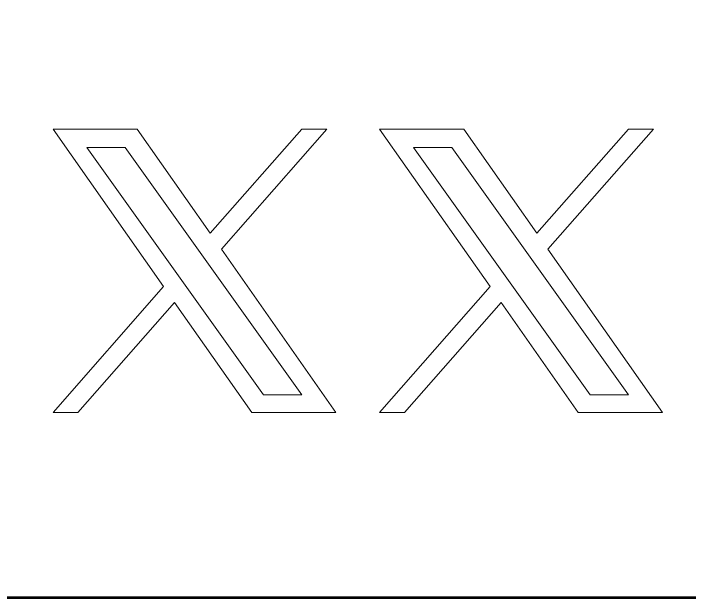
# Model space of a CAD drawing. Header units: centimetres. Extents: x -150 to 29, y -15 to 29.
# Drawn here: x -2.331 to 0.774, y -14.85 to -12.169 of the extents above; entities that cross this region are included whole.
import ezdxf

# ---------------------------------------------------------------- set-up
doc = ezdxf.new("R2010")
doc.units = ezdxf.units.CM
doc.header["$MEASUREMENT"] = 0
doc.layers.add('Layer 1', color=7, linetype='Continuous')

msp = doc.modelspace()

# ---------------------------------------------------------------- linework, layer by layer
at = {"layer": 'Layer 1', "lineweight": 53}
msp.add_lwpolyline([(-15, -14.85), (6, -14.85), (6, 14.85), (-15, 14.85), (-15, -14.85)], close=True, dxfattribs=at)
at = {"layer": 'Layer 1', "color": 202, "lineweight": 9}
for points, knots in [([(-1.3762, -13.25044), (-1.3762, -13.25044), (-0.85, -14.00054), (-0.85, -14.00054), (-0.85, -14.00054), (-0.85, -14.00054), (-1.23714, -14.00054), (-1.23714, -14.00054), (-1.23714, -14.00054), (-1.23714, -14.00054), (-1.59161, -13.49532), (-1.59161, -13.49532), (-1.59161, -13.49532), (-1.59161, -13.49532), (-2.03534, -14.00054), (-2.03534, -14.00054), (-2.03534, -14.00054), (-2.03534, -14.00054), (-2.15, -14.00054), (-2.15, -14.00054), (-2.15, -14.00054), (-2.15, -14.00054), (-1.64243, -13.42282), (-1.64243, -13.42282), (-1.64243, -13.42282), (-1.64243, -13.42282), (-2.15, -12.69946), (-2.15, -12.69946), (-2.15, -12.69946), (-2.15, -12.69946), (-1.76286, -12.69946), (-1.76286, -12.69946), (-1.76286, -12.69946), (-1.76286, -12.69946), (-1.42729, -13.17777), (-1.42729, -13.17777), (-1.42729, -13.17777), (-1.42729, -13.17777), (-1.00683, -12.69946), (-1.00683, -12.69946), (-1.00683, -12.69946), (-1.00683, -12.69946), (-0.89217, -12.69946), (-0.89217, -12.69946), (-0.89217, -12.69946), (-0.89217, -12.69946), (-1.3762, -13.25044), (-1.3762, -13.25044)], [0, 0, 0, 0, 0.0769231, 0.0769231, 0.0769231, 0.0769231, 0.1538462, 0.1538462, 0.1538462, 0.1538462, 0.2307692, 0.2307692, 0.2307692, 0.2307692, 0.3076923, 0.3076923, 0.3076923, 0.3076923, 0.3846154, 0.3846154, 0.3846154, 0.3846154, 0.4615385, 0.4615385, 0.4615385, 0.4615385, 0.5384615, 0.5384615, 0.5384615, 0.5384615, 0.6153846, 0.6153846, 0.6153846, 0.6153846, 0.6923077, 0.6923077, 0.6923077, 0.6923077, 0.7692308, 0.7692308, 0.7692308, 0.7692308, 0.8461538, 0.8461538, 0.8461538, 0.8461538, 1, 1, 1, 1]), ([(0.1238, -13.25044), (0.1238, -13.25044), (0.65, -14.00054), (0.65, -14.00054), (0.65, -14.00054), (0.65, -14.00054), (0.26286, -14.00054), (0.26286, -14.00054), (0.26286, -14.00054), (0.26286, -14.00054), (-0.09161, -13.49532), (-0.09161, -13.49532), (-0.09161, -13.49532), (-0.09161, -13.49532), (-0.53534, -14.00054), (-0.53534, -14.00054), (-0.53534, -14.00054), (-0.53534, -14.00054), (-0.65, -14.00054), (-0.65, -14.00054), (-0.65, -14.00054), (-0.65, -14.00054), (-0.14243, -13.42282), (-0.14243, -13.42282), (-0.14243, -13.42282), (-0.14243, -13.42282), (-0.65, -12.69946), (-0.65, -12.69946), (-0.65, -12.69946), (-0.65, -12.69946), (-0.26286, -12.69946), (-0.26286, -12.69946), (-0.26286, -12.69946), (-0.26286, -12.69946), (0.07271, -13.17777), (0.07271, -13.17777), (0.07271, -13.17777), (0.07271, -13.17777), (0.49317, -12.69946), (0.49317, -12.69946), (0.49317, -12.69946), (0.49317, -12.69946), (0.60783, -12.69946), (0.60783, -12.69946), (0.60783, -12.69946), (0.60783, -12.69946), (0.1238, -13.25044), (0.1238, -13.25044)], [0, 0, 0, 0, 0.0769231, 0.0769231, 0.0769231, 0.0769231, 0.1538462, 0.1538462, 0.1538462, 0.1538462, 0.2307692, 0.2307692, 0.2307692, 0.2307692, 0.3076923, 0.3076923, 0.3076923, 0.3076923, 0.3846154, 0.3846154, 0.3846154, 0.3846154, 0.4615385, 0.4615385, 0.4615385, 0.4615385, 0.5384615, 0.5384615, 0.5384615, 0.5384615, 0.6153846, 0.6153846, 0.6153846, 0.6153846, 0.6923077, 0.6923077, 0.6923077, 0.6923077, 0.7692308, 0.7692308, 0.7692308, 0.7692308, 0.8461538, 0.8461538, 0.8461538, 0.8461538, 1, 1, 1, 1]), ([(-1.99395, -12.78413), (-1.99395, -12.78413), (-1.18311, -13.92003), (-1.18311, -13.92003), (-1.18311, -13.92003), (-1.18311, -13.92003), (-1.00691, -13.92003), (-1.00691, -13.92003), (-1.00691, -13.92003), (-1.00691, -13.92003), (-1.8178, -12.78413), (-1.8178, -12.78413), (-1.8178, -12.78413), (-1.8178, -12.78413), (-1.99395, -12.78413), (-1.99395, -12.78413)], [0, 0, 0, 0, 0.2, 0.2, 0.2, 0.2, 0.4, 0.4, 0.4, 0.4, 0.6, 0.6, 0.6, 0.6, 1, 1, 1, 1]), ([(-1.99395, -12.78413), (-1.99395, -12.78413), (-1.99395, -12.78413), (-1.99395, -12.78413), (-1.99395, -12.78413), (-1.99395, -12.78413), (-1.99395, -12.78413), (-1.99395, -12.78413)], [0, 0, 0, 0, 0.3333333, 0.3333333, 0.3333333, 0.3333333, 1, 1, 1, 1]), ([(-0.49395, -12.78413), (-0.49395, -12.78413), (0.31689, -13.92003), (0.31689, -13.92003), (0.31689, -13.92003), (0.31689, -13.92003), (0.49309, -13.92003), (0.49309, -13.92003), (0.49309, -13.92003), (0.49309, -13.92003), (-0.3178, -12.78413), (-0.3178, -12.78413), (-0.3178, -12.78413), (-0.3178, -12.78413), (-0.49395, -12.78413), (-0.49395, -12.78413)], [0, 0, 0, 0, 0.2, 0.2, 0.2, 0.2, 0.4, 0.4, 0.4, 0.4, 0.6, 0.6, 0.6, 0.6, 1, 1, 1, 1]), ([(-0.49395, -12.78413), (-0.49395, -12.78413), (-0.49395, -12.78413), (-0.49395, -12.78413), (-0.49395, -12.78413), (-0.49395, -12.78413), (-0.49395, -12.78413), (-0.49395, -12.78413)], [0, 0, 0, 0, 0.3333333, 0.3333333, 0.3333333, 0.3333333, 1, 1, 1, 1])]:
    msp.add_open_spline(points, degree=3, knots=knots, dxfattribs=at)

doc.saveas('drawing.dxf')
